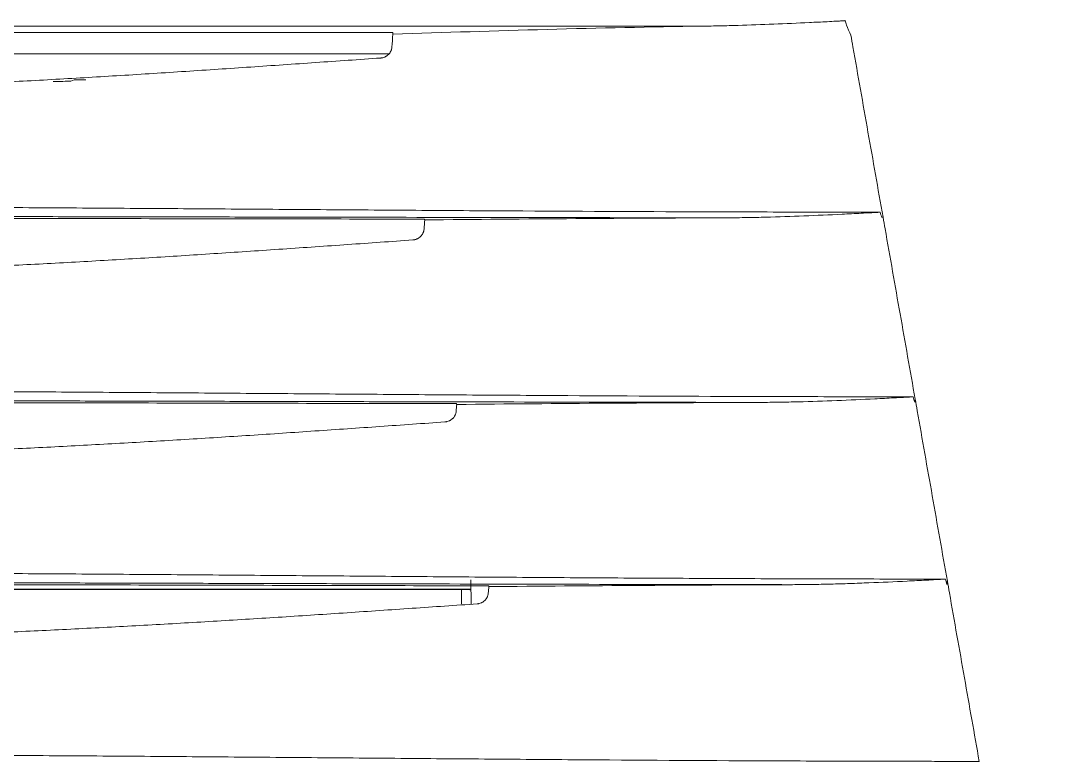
# Model space of a CAD drawing. Header units: inches. Extents: x 3778 to 56227, y -16914 to 35091.
# Drawn here: x 43196 to 43283.5, y -12898.2 to -12835.4 of the extents above; entities that cross this region are included whole.
import ezdxf

# ---------------------------------------------------------------- set-up
doc = ezdxf.new("R2010")
doc.units = ezdxf.units.IN
doc.header["$LTSCALE"] = 100
doc.header["$MEASUREMENT"] = 0
doc.linetypes.add('DH-HID2', pattern=[1.2, 0.8, -0.4])
doc.layers.add('2-con', color=2, linetype='Continuous')
doc.layers.add('FU-FURM', color=251, linetype='DH-HID2')
doc.layers.add('mark-B', color=2, linetype='Continuous', lineweight=20)

# ---------------------------------------------------------------- blocks, each defined once
blk = doc.blocks.new('cjscjdeh')
at = {"layer": 'FU-FURM', "color": 8}
blk.add_arc((151100.966, 68072.624), 218.505, 213.05275, 326.80504, dxfattribs=at)
blk = doc.blocks.new('무풍1WAY 대형')
at = {"layer": 'mark-B'}
for p, q in [((-550.183, -196.13), (-550.218, -194.057)), ((-409.355, -195.34), (-550.138, -195.344)), ((-516.527, -238.54), (-516.231, -238.441)), ((-412.884, -240.763), (-543.253, -240.763)), ((-569.849, -243.101), (569.83, -243.101)), ((-543.569, -242.562), (-409.396, -242.562))]:
    blk.add_line(p, q, dxfattribs=at)
for centre, major_axis, start_param, end_param in [((-517.522, -238.539), (-0.996, 0), 1.5708, 3.089233), ((-514.739, -238.442), (-1.494, 0), 4.712389, 6.230825)]:
    blk.add_ellipse(centre, major_axis=major_axis, ratio=0.017455, start_param=start_param, end_param=end_param, dxfattribs=at)
for points, knots in [([(-463.788, -181.384), (-464.125, -181.384), (-464.463, -181.384), (-465.138, -181.384), (-466.151, -181.384), (-468.514, -181.383), (-470.539, -181.381), (-474.59, -181.377), (-477.29, -181.372), (-485.39, -181.354), (-490.79, -181.336), (-498.889, -181.302), (-501.588, -181.289), (-506.987, -181.26), (-509.686, -181.244), (-515.083, -181.21), (-517.782, -181.192), (-523.179, -181.153), (-525.877, -181.133), (-531.274, -181.091), (-533.972, -181.069), (-539.368, -181.025), (-542.066, -181.002), (-547.462, -180.958), (-550.161, -180.937), (-555.557, -180.895), (-558.256, -180.875), (-566.351, -180.82), (-571.749, -180.788), (-579.848, -180.755), (-582.548, -180.747), (-586.599, -180.738), (-587.949, -180.735), (-589.974, -180.733), (-590.987, -180.732), (-592.169, -180.731), (-592.675, -180.731), (-593.013, -180.731), (-593.182, -180.731), (-593.351, -180.731)], [0, 0, 0, 0, 0.007812, 0.007812, 0.015625, 0.03125, 0.0625, 0.0625, 0.125, 0.125, 0.25, 0.25, 0.3125, 0.3125, 0.375, 0.375, 0.4375, 0.4375, 0.5, 0.5, 0.5625, 0.5625, 0.625, 0.625, 0.6875, 0.6875, 0.75, 0.75, 0.875, 0.875, 0.9375, 0.9375, 0.96875, 0.96875, 0.984375, 0.992187, 0.996094, 0.996094, 1, 1, 1, 1]), ([(-593.351, -180.731), (-592.933, -183.091), (-592.09, -187.858), (-591.247, -192.626), (-590.821, -195.032)], [0, 0, 0, 0, 0.495168, 1, 1, 1, 1]), ([(-462.189, -190.426), (-464.045, -190.438), (-465.9, -190.454), (-469.608, -190.495), (-471.46, -190.52), (-477.015, -190.608), (-480.715, -190.683), (-486.259, -190.82), (-488.106, -190.87), (-491.8, -190.977), (-493.646, -191.034), (-497.337, -191.156), (-499.182, -191.221), (-501.949, -191.324), (-502.871, -191.359), (-504.715, -191.432), (-505.637, -191.469), (-508.401, -191.584), (-510.244, -191.665), (-513.928, -191.834), (-515.77, -191.924), (-519.452, -192.111), (-521.293, -192.209), (-524.974, -192.415), (-526.814, -192.522), (-530.494, -192.744), (-532.333, -192.859), (-536.013, -193.096), (-537.852, -193.217), (-541.531, -193.464), (-543.371, -193.589), (-547.05, -193.841), (-548.89, -193.967), (-550.73, -194.092)], [0, 0, 0, 0, 0.0625, 0.0625, 0.125, 0.125, 0.25, 0.25, 0.3125, 0.3125, 0.375, 0.375, 0.4375, 0.4375, 0.46875, 0.46875, 0.5, 0.5, 0.5625, 0.5625, 0.625, 0.625, 0.6875, 0.6875, 0.75, 0.75, 0.8125, 0.8125, 0.875, 0.875, 0.9375, 0.9375, 1, 1, 1, 1]), ([(-551.679, -195.014), (-551.675, -194.955), (-551.665, -194.897), (-551.642, -194.811), (-551.633, -194.783), (-551.618, -194.741), (-551.612, -194.727), (-551.601, -194.699), (-551.595, -194.685), (-551.562, -194.617), (-551.532, -194.566), (-551.48, -194.493), (-551.461, -194.469), (-551.432, -194.435), (-551.421, -194.424), (-551.401, -194.402), (-551.39, -194.391), (-551.336, -194.338), (-551.289, -194.3), (-551.214, -194.25), (-551.189, -194.234), (-551.149, -194.212), (-551.135, -194.205), (-551.108, -194.191), (-551.094, -194.185), (-551.025, -194.154), (-550.968, -194.135), (-550.895, -194.116), (-550.881, -194.113), (-550.851, -194.107), (-550.836, -194.104), (-550.791, -194.097), (-550.761, -194.094), (-550.73, -194.092)], [0, 0, 0, 0, 0.125, 0.125, 0.1875, 0.1875, 0.21875, 0.21875, 0.25, 0.25, 0.375, 0.375, 0.4375, 0.4375, 0.46875, 0.46875, 0.5, 0.5, 0.625, 0.625, 0.6875, 0.6875, 0.71875, 0.71875, 0.75, 0.75, 0.875, 0.875, 0.90625, 0.90625, 0.9375, 0.9375, 1, 1, 1, 1]), ([(-549.403, -194.081), (-549.402, -194.115), (-549.401, -194.194), (-549.4, -194.318), (-549.399, -194.454), (-549.397, -194.589), (-549.396, -194.723), (-549.395, -194.857), (-549.394, -194.991), (-549.393, -195.123), (-549.392, -195.247), (-549.391, -195.326), (-549.391, -195.362)], [0, 0, 0, 0, 0.077622, 0.183435, 0.288959, 0.394196, 0.49915, 0.603827, 0.70823, 0.812362, 0.916229, 1, 1, 1, 1]), ([(-590.481, -196.197), (-590.481, -196.196), (-590.481, -196.196), (-590.48, -196.196), (-590.48, -196.196), (-590.479, -196.195), (-590.479, -196.195), (-590.477, -196.195), (-590.476, -196.195), (-590.473, -196.194), (-590.471, -196.194), (-590.465, -196.193), (-590.46, -196.193), (-590.448, -196.191), (-590.439, -196.191), (-590.414, -196.189), (-590.397, -196.187), (-590.346, -196.184), (-590.313, -196.182), (-590.211, -196.176), (-590.144, -196.172), (-589.941, -196.161), (-589.806, -196.154), (-589.4, -196.132), (-589.13, -196.118), (-588.319, -196.076), (-587.778, -196.049), (-586.156, -195.97), (-585.074, -195.921), (-583.452, -195.857), (-582.911, -195.837), (-581.83, -195.801), (-581.289, -195.785), (-580.207, -195.757), (-579.666, -195.746), (-578.585, -195.729), (-578.044, -195.723), (-577.503, -195.721)], [0, 0, 0, 0, 0.000061, 0.000061, 0.000122, 0.000122, 0.000244, 0.000244, 0.000488, 0.000488, 0.000977, 0.000977, 0.001953, 0.001953, 0.003906, 0.003906, 0.007813, 0.007813, 0.015625, 0.015625, 0.03125, 0.03125, 0.0625, 0.0625, 0.125, 0.125, 0.25, 0.25, 0.5, 0.5, 0.625, 0.625, 0.75, 0.75, 0.875, 0.875, 1, 1, 1, 1]), ([(-551.72, -195.554), (-556.006, -195.594), (-560.298, -195.628), (-566.743, -195.67), (-568.893, -195.683), (-573.196, -195.704), (-575.349, -195.714), (-577.503, -195.721)], [0, 0, 0, 0, 0.5, 0.5, 0.75, 0.75, 1, 1, 1, 1]), ([(-577.503, -195.721), (-572.649, -195.727), (-567.796, -195.735), (-558.092, -195.755), (-553.241, -195.766), (-545.965, -195.785), (-543.54, -195.792), (-538.689, -195.805), (-536.264, -195.811), (-531.414, -195.824), (-526.563, -195.838), (-519.288, -195.857), (-512.011, -195.875), (-507.16, -195.886), (-499.882, -195.902), (-495.03, -195.912), (-485.325, -195.927), (-480.472, -195.933), (-473.193, -195.939), (-470.766, -195.941), (-465.912, -195.943), (-463.485, -195.944), (-461.058, -195.944)], [0, 0, 0, 0, 0.125, 0.125, 0.25, 0.25, 0.3125, 0.3125, 0.375, 0.375, 0.4375, 0.5, 0.5625, 0.625, 0.625, 0.75, 0.75, 0.875, 0.875, 0.9375, 0.9375, 1, 1, 1, 1]), ([(-551.7, -195.621), (-547.931, -195.629), (-544.163, -195.638), (-536.626, -195.656), (-532.858, -195.666), (-525.322, -195.684), (-521.553, -195.694), (-514.017, -195.711), (-510.248, -195.72), (-502.711, -195.735), (-498.942, -195.743), (-491.403, -195.755), (-487.634, -195.761), (-480.094, -195.77), (-476.324, -195.774), (-468.783, -195.778), (-465.012, -195.78), (-461.242, -195.78)], [0, 0, 0, 0, 0.125, 0.125, 0.25, 0.25, 0.375, 0.375, 0.5, 0.5, 0.625, 0.625, 0.75, 0.75, 0.875, 0.875, 1, 1, 1, 1]), ([(-550.098, -195.312), (-550.098, -195.312), (-550.099, -195.31), (-550.099, -195.308), (-550.1, -195.306), (-550.101, -195.304), (-550.102, -195.302), (-550.102, -195.3), (-550.103, -195.298), (-550.104, -195.297), (-550.105, -195.295), (-550.105, -195.294), (-550.106, -195.293), (-550.107, -195.292), (-550.108, -195.291), (-550.108, -195.29), (-550.109, -195.289), (-550.11, -195.288), (-550.111, -195.288), (-550.111, -195.287), (-550.112, -195.287), (-550.113, -195.286), (-550.113, -195.286), (-550.114, -195.286), (-550.115, -195.286), (-550.115, -195.286), (-550.116, -195.286), (-550.117, -195.286), (-550.117, -195.287), (-550.118, -195.287), (-550.118, -195.287), (-550.119, -195.288), (-550.12, -195.288), (-550.12, -195.289), (-550.121, -195.29), (-550.121, -195.29), (-550.122, -195.291), (-550.123, -195.292), (-550.123, -195.293), (-550.124, -195.294), (-550.124, -195.295), (-550.125, -195.296), (-550.125, -195.297), (-550.126, -195.298), (-550.127, -195.3), (-550.127, -195.301), (-550.128, -195.302), (-550.128, -195.304), (-550.129, -195.305), (-550.129, -195.306), (-550.13, -195.308), (-550.13, -195.31), (-550.131, -195.311), (-550.131, -195.313), (-550.131, -195.314), (-550.132, -195.316), (-550.132, -195.318), (-550.133, -195.319), (-550.133, -195.321), (-550.134, -195.323), (-550.134, -195.325), (-550.135, -195.327), (-550.135, -195.328), (-550.135, -195.33), (-550.136, -195.332), (-550.136, -195.334), (-550.137, -195.336), (-550.137, -195.338), (-550.137, -195.34), (-550.138, -195.342), (-550.138, -195.343), (-550.138, -195.344)], [0, 0, 0, 0, 0.016798, 0.03563, 0.054336, 0.072917, 0.091372, 0.109703, 0.12791, 0.145992, 0.163951, 0.181787, 0.199499, 0.217089, 0.234556, 0.251901, 0.269123, 0.286224, 0.303202, 0.320041, 0.336738, 0.353292, 0.369705, 0.385977, 0.402108, 0.4181, 0.433952, 0.449666, 0.465242, 0.480679, 0.49598, 0.511144, 0.526172, 0.541064, 0.555821, 0.570443, 0.58493, 0.599284, 0.613504, 0.627591, 0.641545, 0.655367, 0.669056, 0.682614, 0.696041, 0.709337, 0.722502, 0.735537, 0.748442, 0.761218, 0.773864, 0.786381, 0.798769, 0.811028, 0.82316, 0.835163, 0.847038, 0.858786, 0.870407, 0.881901, 0.893268, 0.904508, 0.915621, 0.926609, 0.93747, 0.948205, 0.958815, 0.969299, 0.979658, 0.989892, 1, 1, 1, 1]), ([(-409.352, -195.313), (-411.534, -195.313), (-419.486, -195.313), (-434.847, -195.313), (-457.074, -195.312), (-484.218, -195.312), (-515.772, -195.312), (-538.278, -195.312), (-550.098, -195.312)], [0, 0, 0, 0, 0.046507, 0.169499, 0.327423, 0.520279, 0.748068, 1, 1, 1, 1]), ([(-590.645, -196.028), (-590.219, -198.435), (-589.368, -203.248), (-588.517, -208.061), (-588.091, -210.468)], [0, 0, 0, 0, 0.5, 1, 1, 1, 1]), ([(-461.058, -196.82), (-463.755, -196.82), (-466.453, -196.818), (-471.847, -196.813), (-474.544, -196.808), (-482.635, -196.792), (-488.028, -196.775), (-496.117, -196.742), (-498.814, -196.73), (-504.206, -196.703), (-506.903, -196.688), (-512.295, -196.656), (-514.99, -196.639), (-520.382, -196.602), (-523.077, -196.583), (-528.469, -196.542), (-531.164, -196.521), (-536.555, -196.479), (-539.25, -196.458), (-544.641, -196.416), (-547.337, -196.395), (-552.728, -196.355), (-555.423, -196.336), (-560.815, -196.3), (-563.511, -196.284), (-568.904, -196.255), (-571.601, -196.242), (-576.995, -196.221), (-579.692, -196.212), (-585.086, -196.2), (-587.783, -196.197), (-590.481, -196.197)], [0, 0, 0, 0, 0.0625, 0.0625, 0.125, 0.125, 0.25, 0.25, 0.3125, 0.3125, 0.375, 0.375, 0.4375, 0.4375, 0.5, 0.5, 0.5625, 0.5625, 0.625, 0.625, 0.6875, 0.6875, 0.75, 0.75, 0.8125, 0.8125, 0.875, 0.875, 0.9375, 0.9375, 1, 1, 1, 1]), ([(-459.465, -205.824), (-461.321, -205.837), (-463.176, -205.854), (-466.883, -205.895), (-468.736, -205.921), (-474.291, -206.009), (-477.99, -206.084), (-483.534, -206.221), (-485.382, -206.27), (-489.075, -206.376), (-490.922, -206.433), (-493.69, -206.524), (-494.613, -206.556), (-496.458, -206.62), (-497.381, -206.654), (-500.148, -206.756), (-501.992, -206.829), (-505.678, -206.982), (-507.521, -207.063), (-511.205, -207.233), (-513.046, -207.323), (-516.728, -207.511), (-518.569, -207.61), (-522.249, -207.818), (-524.089, -207.926), (-527.768, -208.152), (-529.608, -208.269), (-533.287, -208.509), (-535.126, -208.633), (-538.804, -208.885), (-540.643, -209.012), (-544.322, -209.269), (-546.162, -209.398), (-548.002, -209.526)], [0, 0, 0, 0, 0.0625, 0.0625, 0.125, 0.125, 0.25, 0.25, 0.3125, 0.3125, 0.375, 0.375, 0.40625, 0.40625, 0.4375, 0.4375, 0.5, 0.5, 0.5625, 0.5625, 0.625, 0.625, 0.6875, 0.6875, 0.75, 0.75, 0.8125, 0.8125, 0.875, 0.875, 0.9375, 0.9375, 1, 1, 1, 1]), ([(-548.95, -210.45), (-548.946, -210.39), (-548.936, -210.332), (-548.913, -210.246), (-548.904, -210.218), (-548.889, -210.176), (-548.883, -210.162), (-548.872, -210.134), (-548.866, -210.12), (-548.834, -210.053), (-548.803, -210.001), (-548.751, -209.928), (-548.732, -209.905), (-548.703, -209.87), (-548.693, -209.859), (-548.672, -209.837), (-548.661, -209.826), (-548.607, -209.774), (-548.561, -209.736), (-548.486, -209.685), (-548.46, -209.669), (-548.42, -209.647), (-548.407, -209.64), (-548.379, -209.626), (-548.366, -209.62), (-548.297, -209.589), (-548.24, -209.569), (-548.167, -209.551), (-548.152, -209.548), (-548.123, -209.542), (-548.108, -209.539), (-548.063, -209.532), (-548.033, -209.528), (-548.002, -209.526)], [0, 0, 0, 0, 0.125, 0.125, 0.1875, 0.1875, 0.21875, 0.21875, 0.25, 0.25, 0.375, 0.375, 0.4375, 0.4375, 0.46875, 0.46875, 0.5, 0.5, 0.625, 0.625, 0.6875, 0.6875, 0.71875, 0.71875, 0.75, 0.75, 0.875, 0.875, 0.90625, 0.90625, 0.9375, 0.9375, 1, 1, 1, 1]), ([(-587.915, -211.464), (-587.489, -213.87), (-586.638, -218.684), (-585.787, -223.497), (-585.361, -225.904)], [0, 0, 0, 0, 0.5, 1, 1, 1, 1]), ([(-587.742, -211.661), (-587.742, -211.661), (-587.742, -211.661), (-587.742, -211.661), (-587.741, -211.661), (-587.741, -211.66), (-587.74, -211.66), (-587.739, -211.66), (-587.738, -211.659), (-587.734, -211.659), (-587.732, -211.659), (-587.726, -211.658), (-587.722, -211.657), (-587.709, -211.656), (-587.701, -211.655), (-587.675, -211.653), (-587.659, -211.652), (-587.608, -211.649), (-587.574, -211.647), (-587.473, -211.641), (-587.405, -211.637), (-587.202, -211.626), (-587.067, -211.619), (-586.661, -211.597), (-586.391, -211.583), (-585.58, -211.541), (-585.039, -211.513), (-583.416, -211.434), (-582.334, -211.385), (-580.171, -211.299), (-579.089, -211.262), (-577.467, -211.221), (-576.926, -211.209), (-575.845, -211.192), (-575.304, -211.186), (-574.764, -211.184)], [0, 0, 0, 0, 0.000061, 0.000061, 0.000122, 0.000122, 0.000244, 0.000244, 0.000488, 0.000488, 0.000977, 0.000977, 0.001953, 0.001953, 0.003906, 0.003906, 0.007812, 0.007812, 0.015625, 0.015625, 0.03125, 0.03125, 0.0625, 0.0625, 0.125, 0.125, 0.25, 0.25, 0.5, 0.5, 0.75, 0.75, 0.875, 0.875, 1, 1, 1, 1]), ([(-458.328, -212.255), (-461.025, -212.256), (-463.722, -212.254), (-469.115, -212.249), (-471.812, -212.245), (-479.902, -212.229), (-485.295, -212.214), (-493.384, -212.183), (-496.08, -212.171), (-501.473, -212.146), (-504.169, -212.132), (-509.561, -212.101), (-512.257, -212.085), (-517.648, -212.05), (-520.344, -212.031), (-525.735, -211.993), (-528.43, -211.973), (-533.821, -211.932), (-536.517, -211.912), (-541.908, -211.871), (-544.603, -211.851), (-549.994, -211.813), (-552.69, -211.795), (-560.777, -211.744), (-566.169, -211.715), (-574.258, -211.684), (-576.954, -211.676), (-582.348, -211.665), (-585.045, -211.662), (-587.742, -211.661)], [0, 0, 0, 0, 0.0625, 0.0625, 0.125, 0.125, 0.25, 0.25, 0.3125, 0.3125, 0.375, 0.375, 0.4375, 0.4375, 0.5, 0.5, 0.5625, 0.5625, 0.625, 0.625, 0.6875, 0.6875, 0.75, 0.75, 0.875, 0.875, 0.9375, 0.9375, 1, 1, 1, 1]), ([(-574.764, -211.184), (-572.605, -211.177), (-570.449, -211.167), (-566.143, -211.144), (-563.993, -211.131), (-557.551, -211.088), (-553.267, -211.053), (-548.993, -211.012)], [0, 0, 0, 0, 0.25, 0.25, 0.5, 0.5, 1, 1, 1, 1]), ([(-574.764, -211.184), (-569.911, -211.189), (-565.059, -211.197), (-555.356, -211.214), (-550.505, -211.225), (-543.229, -211.241), (-540.804, -211.247), (-535.954, -211.258), (-533.528, -211.264), (-528.678, -211.276), (-523.828, -211.287), (-516.552, -211.304), (-509.276, -211.32), (-504.425, -211.33), (-497.147, -211.344), (-492.296, -211.352), (-482.592, -211.365), (-475.313, -211.373), (-468.034, -211.377), (-463.181, -211.379), (-460.754, -211.38), (-458.328, -211.38)], [0, 0, 0, 0, 0.125, 0.125, 0.25, 0.25, 0.3125, 0.3125, 0.375, 0.375, 0.4375, 0.5, 0.5625, 0.625, 0.625, 0.75, 0.75, 0.875, 0.9375, 0.9375, 1, 1, 1, 1]), ([(-548.972, -211.078), (-545.203, -211.086), (-541.435, -211.093), (-533.898, -211.109), (-530.129, -211.117), (-522.592, -211.134), (-518.824, -211.142), (-511.286, -211.157), (-507.517, -211.164), (-499.98, -211.178), (-496.21, -211.184), (-488.672, -211.195), (-484.902, -211.199), (-477.363, -211.207), (-473.593, -211.21), (-466.052, -211.214), (-462.282, -211.215), (-458.512, -211.215)], [0, 0, 0, 0, 0.125, 0.125, 0.25, 0.25, 0.375, 0.375, 0.5, 0.5, 0.625, 0.625, 0.75, 0.75, 0.875, 0.875, 1, 1, 1, 1]), ([(-456.735, -221.26), (-458.592, -221.272), (-460.447, -221.289), (-464.156, -221.331), (-466.009, -221.356), (-471.565, -221.444), (-475.265, -221.519), (-480.81, -221.656), (-482.658, -221.705), (-486.352, -221.812), (-488.198, -221.869), (-490.966, -221.96), (-491.889, -221.991), (-493.734, -222.056), (-494.657, -222.089), (-497.424, -222.192), (-499.268, -222.264), (-502.954, -222.417), (-504.796, -222.498), (-508.48, -222.669), (-510.321, -222.758), (-514.002, -222.947), (-515.843, -223.046), (-519.523, -223.254), (-521.362, -223.362), (-525.041, -223.587), (-526.88, -223.704), (-530.558, -223.945), (-532.397, -224.069), (-536.075, -224.32), (-537.914, -224.448), (-541.593, -224.705), (-543.432, -224.834), (-545.273, -224.962)], [0, 0, 0, 0, 0.0625, 0.0625, 0.125, 0.125, 0.25, 0.25, 0.3125, 0.3125, 0.375, 0.375, 0.40625, 0.40625, 0.4375, 0.4375, 0.5, 0.5, 0.5625, 0.5625, 0.625, 0.625, 0.6875, 0.6875, 0.75, 0.75, 0.8125, 0.8125, 0.875, 0.875, 0.9375, 0.9375, 1, 1, 1, 1]), ([(-546.221, -225.886), (-546.217, -225.827), (-546.207, -225.768), (-546.184, -225.683), (-546.175, -225.654), (-546.16, -225.612), (-546.154, -225.598), (-546.143, -225.571), (-546.137, -225.557), (-546.104, -225.489), (-546.074, -225.437), (-546.022, -225.364), (-546.003, -225.341), (-545.974, -225.306), (-545.963, -225.295), (-545.943, -225.273), (-545.932, -225.262), (-545.878, -225.21), (-545.831, -225.172), (-545.756, -225.121), (-545.731, -225.105), (-545.691, -225.083), (-545.677, -225.076), (-545.65, -225.062), (-545.636, -225.056), (-545.567, -225.025), (-545.51, -225.005), (-545.437, -224.987), (-545.423, -224.983), (-545.393, -224.977), (-545.378, -224.975), (-545.333, -224.968), (-545.303, -224.964), (-545.273, -224.962)], [0, 0, 0, 0, 0.125, 0.125, 0.1875, 0.1875, 0.21875, 0.21875, 0.25, 0.25, 0.375, 0.375, 0.4375, 0.4375, 0.46875, 0.46875, 0.5, 0.5, 0.625, 0.625, 0.6875, 0.6875, 0.71875, 0.71875, 0.75, 0.75, 0.875, 0.875, 0.90625, 0.90625, 0.9375, 0.9375, 1, 1, 1, 1]), ([(-585.185, -226.899), (-584.759, -229.306), (-583.908, -234.119), (-583.057, -238.933), (-582.631, -241.339)], [0, 0, 0, 0, 0.5, 1, 1, 1, 1]), ([(-584.946, -227.325), (-584.946, -227.325), (-584.946, -227.324), (-584.945, -227.324), (-584.945, -227.324), (-584.944, -227.324), (-584.944, -227.323), (-584.942, -227.323), (-584.941, -227.323), (-584.938, -227.322), (-584.936, -227.322), (-584.93, -227.321), (-584.926, -227.32), (-584.913, -227.319), (-584.905, -227.318), (-584.879, -227.316), (-584.862, -227.315), (-584.812, -227.311), (-584.778, -227.309), (-584.677, -227.303), (-584.61, -227.3), (-584.407, -227.288), (-584.273, -227.281), (-583.868, -227.259), (-583.598, -227.245), (-582.789, -227.203), (-582.25, -227.176), (-580.632, -227.096), (-579.553, -227.047), (-577.396, -226.961), (-576.318, -226.925), (-574.7, -226.883), (-574.161, -226.871), (-573.083, -226.854), (-572.543, -226.848), (-572.004, -226.846)], [0, 0, 0, 0, 0.000061, 0.000061, 0.000122, 0.000122, 0.000244, 0.000244, 0.000488, 0.000488, 0.000977, 0.000977, 0.001953, 0.001953, 0.003906, 0.003906, 0.007813, 0.007813, 0.015625, 0.015625, 0.03125, 0.03125, 0.0625, 0.0625, 0.125, 0.125, 0.25, 0.25, 0.5, 0.5, 0.75, 0.75, 0.875, 0.875, 1, 1, 1, 1]), ([(-455.565, -227.877), (-456.239, -227.877), (-456.913, -227.877), (-458.261, -227.876), (-460.283, -227.876), (-462.305, -227.874), (-466.349, -227.871), (-469.044, -227.867), (-477.132, -227.853), (-482.523, -227.84), (-490.61, -227.812), (-493.306, -227.801), (-498.697, -227.778), (-501.392, -227.765), (-506.783, -227.737), (-509.478, -227.722), (-514.869, -227.689), (-517.564, -227.672), (-522.954, -227.636), (-525.649, -227.618), (-531.039, -227.58), (-533.734, -227.561), (-539.124, -227.523), (-541.819, -227.504), (-547.209, -227.468), (-549.904, -227.45), (-557.989, -227.402), (-563.38, -227.375), (-571.466, -227.346), (-574.162, -227.339), (-579.554, -227.328), (-582.249, -227.325), (-584.946, -227.325)], [0, 0, 0, 0, 0.015625, 0.015625, 0.03125, 0.0625, 0.0625, 0.125, 0.125, 0.25, 0.25, 0.3125, 0.3125, 0.375, 0.375, 0.4375, 0.4375, 0.5, 0.5, 0.5625, 0.5625, 0.625, 0.625, 0.6875, 0.6875, 0.75, 0.75, 0.875, 0.875, 0.9375, 0.9375, 1, 1, 1, 1]), ([(-572.004, -226.846), (-569.854, -226.838), (-567.705, -226.828), (-563.411, -226.804), (-561.266, -226.791), (-554.836, -226.745), (-550.555, -226.708), (-546.28, -226.665)], [0, 0, 0, 0, 0.25, 0.25, 0.5, 0.5, 1, 1, 1, 1]), ([(-572.004, -226.846), (-567.152, -226.85), (-562.3, -226.856), (-552.597, -226.87), (-547.746, -226.879), (-540.469, -226.892), (-538.044, -226.897), (-533.193, -226.906), (-530.767, -226.911), (-525.917, -226.92), (-521.066, -226.929), (-513.789, -226.943), (-506.512, -226.955), (-501.661, -226.962), (-494.383, -226.973), (-489.531, -226.979), (-479.827, -226.989), (-474.975, -226.993), (-467.696, -226.997), (-465.27, -226.998), (-460.418, -226.999), (-457.991, -227), (-455.565, -227)], [0, 0, 0, 0, 0.125, 0.125, 0.25, 0.25, 0.3125, 0.3125, 0.375, 0.375, 0.4375, 0.5, 0.5625, 0.625, 0.625, 0.75, 0.75, 0.875, 0.875, 0.9375, 0.9375, 1, 1, 1, 1]), ([(-546.26, -226.732), (-542.489, -226.738), (-538.718, -226.744), (-531.176, -226.757), (-527.405, -226.763), (-519.863, -226.775), (-516.092, -226.782), (-508.55, -226.793), (-504.779, -226.798), (-497.237, -226.808), (-493.466, -226.813), (-485.923, -226.821), (-482.151, -226.824), (-474.608, -226.829), (-470.837, -226.831), (-463.293, -226.834), (-459.521, -226.835), (-455.749, -226.835)], [0, 0, 0, 0, 0.125, 0.125, 0.25, 0.25, 0.375, 0.375, 0.5, 0.5, 0.625, 0.625, 0.75, 0.75, 0.875, 0.875, 1, 1, 1, 1]), ([(-454.004, -236.703), (-455.861, -236.715), (-457.718, -236.732), (-461.427, -236.773), (-463.281, -236.799), (-468.839, -236.886), (-472.539, -236.962), (-478.085, -237.099), (-479.933, -237.148), (-483.627, -237.255), (-485.473, -237.312), (-488.242, -237.403), (-489.165, -237.434), (-491.01, -237.499), (-491.933, -237.532), (-494.7, -237.635), (-496.543, -237.707), (-500.229, -237.861), (-502.071, -237.941), (-505.754, -238.112), (-507.595, -238.201), (-511.276, -238.39), (-513.116, -238.489), (-516.796, -238.696), (-518.635, -238.804), (-522.313, -239.029), (-524.152, -239.146), (-527.83, -239.385), (-529.668, -239.509), (-533.346, -239.759), (-535.185, -239.887), (-538.863, -240.142), (-540.702, -240.271), (-542.542, -240.398)], [0, 0, 0, 0, 0.0625, 0.0625, 0.125, 0.125, 0.25, 0.25, 0.3125, 0.3125, 0.375, 0.375, 0.40625, 0.40625, 0.4375, 0.4375, 0.5, 0.5, 0.5625, 0.5625, 0.625, 0.625, 0.6875, 0.6875, 0.75, 0.75, 0.8125, 0.8125, 0.875, 0.875, 0.9375, 0.9375, 1, 1, 1, 1]), ([(-543.492, -241.323), (-543.488, -241.264), (-543.478, -241.205), (-543.455, -241.119), (-543.446, -241.091), (-543.431, -241.049), (-543.425, -241.035), (-543.414, -241.007), (-543.407, -240.993), (-543.375, -240.925), (-543.345, -240.874), (-543.292, -240.801), (-543.274, -240.777), (-543.244, -240.743), (-543.234, -240.731), (-543.213, -240.709), (-543.203, -240.698), (-543.148, -240.646), (-543.102, -240.608), (-543.027, -240.557), (-543.001, -240.541), (-542.961, -240.519), (-542.947, -240.512), (-542.92, -240.498), (-542.906, -240.492), (-542.837, -240.461), (-542.781, -240.441), (-542.707, -240.423), (-542.693, -240.42), (-542.663, -240.413), (-542.648, -240.411), (-542.603, -240.404), (-542.573, -240.4), (-542.542, -240.398)], [0, 0, 0, 0, 0.125, 0.125, 0.1875, 0.1875, 0.21875, 0.21875, 0.25, 0.25, 0.375, 0.375, 0.4375, 0.4375, 0.46875, 0.46875, 0.5, 0.5, 0.625, 0.625, 0.6875, 0.6875, 0.71875, 0.71875, 0.75, 0.75, 0.875, 0.875, 0.90625, 0.90625, 0.9375, 0.9375, 1, 1, 1, 1]), ([(-581.965, -243.572), (-581.965, -243.572), (-581.965, -243.572), (-581.965, -243.571), (-581.964, -243.571), (-581.964, -243.571), (-581.963, -243.57), (-581.962, -243.57), (-581.961, -243.57), (-581.958, -243.569), (-581.956, -243.568), (-581.95, -243.567), (-581.946, -243.567), (-581.935, -243.565), (-581.927, -243.564), (-581.903, -243.562), (-581.887, -243.561), (-581.84, -243.557), (-581.809, -243.555), (-581.714, -243.549), (-581.651, -243.546), (-581.462, -243.535), (-581.335, -243.528), (-580.957, -243.509), (-580.704, -243.496), (-579.947, -243.458), (-579.442, -243.433), (-577.927, -243.361), (-576.917, -243.317), (-574.897, -243.235), (-573.888, -243.199), (-572.373, -243.154), (-571.868, -243.141), (-570.859, -243.118), (-570.354, -243.108), (-569.849, -243.101)], [0, 0, 0, 0, 0.000061, 0.000061, 0.000122, 0.000122, 0.000244, 0.000244, 0.000488, 0.000488, 0.000977, 0.000977, 0.001953, 0.001953, 0.003906, 0.003906, 0.007812, 0.007812, 0.015625, 0.015625, 0.03125, 0.03125, 0.0625, 0.0625, 0.125, 0.125, 0.25, 0.25, 0.5, 0.5, 0.75, 0.75, 0.875, 0.875, 1, 1, 1, 1]), ([(-543.575, -242.411), (-547.939, -242.569), (-552.309, -242.71), (-561.066, -242.944), (-565.452, -243.038), (-569.849, -243.101)], [0, 0, 0, 0, 0.5, 0.5, 1, 1, 1, 1])]:
    blk.add_open_spline(points, degree=3, knots=knots, dxfattribs=at)
for points in [[(-590.821, -195.032), (-590.762, -195.364), (-590.704, -195.696), (-590.645, -196.028)], [(-551.679, -195.014), (-551.693, -195.194), (-551.707, -195.374), (-551.72, -195.554)], [(-590.613, -195.745), (-590.623, -195.839), (-590.634, -195.934), (-590.644, -196.028)], [(-590.481, -196.197), (-590.525, -196.046), (-590.569, -195.895), (-590.613, -195.745)], [(-551.7, -195.621), (-551.706, -195.599), (-551.713, -195.577), (-551.72, -195.554)], [(-588.091, -210.468), (-588.032, -210.8), (-587.974, -211.132), (-587.915, -211.464)], [(-548.95, -210.45), (-548.965, -210.637), (-548.979, -210.824), (-548.993, -211.012)], [(-587.874, -211.209), (-587.888, -211.294), (-587.901, -211.379), (-587.914, -211.464)], [(-587.742, -211.661), (-587.786, -211.511), (-587.83, -211.36), (-587.874, -211.209)], [(-548.993, -211.012), (-548.986, -211.034), (-548.979, -211.056), (-548.972, -211.078)], [(-585.361, -225.904), (-585.302, -226.236), (-585.244, -226.568), (-585.185, -226.899)], [(-546.221, -225.886), (-546.241, -226.146), (-546.261, -226.406), (-546.28, -226.665)], [(-585.078, -226.886), (-585.113, -226.886), (-585.149, -226.886), (-585.185, -226.886)], [(-584.946, -227.325), (-584.99, -227.174), (-585.034, -227.023), (-585.078, -226.872)], [(-546.26, -226.732), (-546.266, -226.71), (-546.273, -226.688), (-546.28, -226.665)], [(-582.631, -241.339), (-582.572, -241.671), (-582.513, -242.003), (-582.455, -242.335)], [(-543.492, -241.323), (-543.52, -241.685), (-543.547, -242.048), (-543.575, -242.411)], [(-582.455, -242.335), (-582.328, -242.621), (-582.201, -242.907), (-582.075, -243.193)], [(-582.075, -243.193), (-582.038, -243.319), (-582.001, -243.446), (-581.965, -243.572)], [(-543.569, -242.562), (-543.571, -242.511), (-543.573, -242.461), (-543.575, -242.411)]]:
    blk.add_open_spline(points, degree=3, dxfattribs=at)
blk = doc.blocks.new('dpdjzjs')
at = {"layer": 'mark-B', "rotation": 180}
blk.add_blockref('무풍1WAY 대형', (178654.915, 88751.491), dxfattribs=at)

msp = doc.modelspace()

# ---------------------------------------------------------------- block references
msp.add_blockref('cjscjdeh', (-107842.967, -80843.836))
at = {"layer": '2-con'}
msp.add_blockref('dpdjzjs', (-135970.865, -101830.442), dxfattribs=at)

doc.saveas('drawing.dxf')
